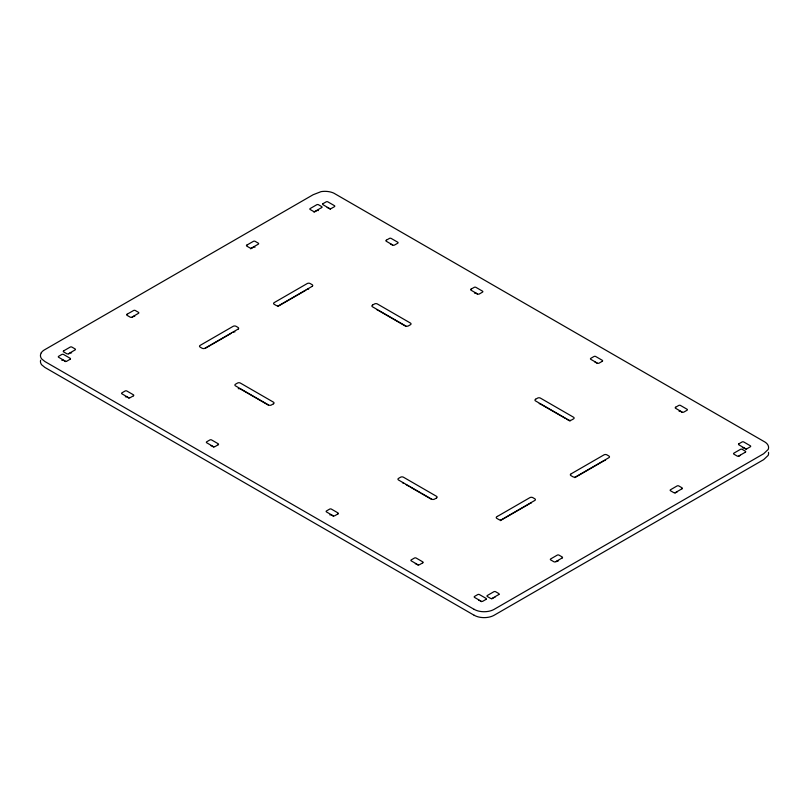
<?xml version="1.0" encoding="UTF-8"?>
<svg xmlns="http://www.w3.org/2000/svg" width="809" height="809" viewBox="0 0 809 809"><rect width="100%" height="100%" fill="white"/><g stroke="black" fill="none" stroke-linecap="round" stroke-linejoin="round"><path stroke-width="1.21" d="M321.638 207.589L315.136 211.341A1.274 0.738 0 0 1 313.376 211.371L310.11 209.48A1.274 0.738 0 0 1 310.13 208.57L316.804 204.717A1.274 0.738 0 0 1 318.544 204.758L321.658 206.568A1.274 0.738 0 0 1 321.638 207.589M68.684 353.867L70.252 352.967A1.274 0.738 0 0 1 71.627 352.886M132.069 317.28L133.637 316.38A1.274 0.738 0 0 1 134.779 316.238M250.618 248.828L253.419 247.22A1.274 0.738 0 0 1 255.007 247.18M314.003 212.241L316.804 210.623A1.274 0.738 0 0 1 318.382 210.593M205.122 348.406L210.289 345.423M211.28 344.846L231.425 333.217M277.861 306.409L305.873 290.239M602.23 361.33L599.095 363.14A1.274 0.738 0 0 1 597.335 363.11L590.833 359.358A1.274 0.738 0 0 1 590.813 358.326L593.927 356.526A1.274 0.738 0 0 1 595.667 356.486L602.341 360.339A1.274 0.738 0 0 1 602.23 361.33M500.286 520.642L504.027 518.478M504.968 517.942L529.541 503.754M574.805 477.623L604.111 460.705A2.063 1.193 0 0 1 605.567 460.422M491.71 598.882L493.854 597.649M556.137 561.689L556.895 561.244M675.04 493.035L677.052 491.872A1.274 0.738 0 0 1 677.467 491.72M738.425 456.438L740.427 455.285M377.752 310.09L377.237 309.796A2.063 1.193 0 0 0 376.529 309.584M330.476 209.278L327.807 207.741A1.274 0.738 0 0 0 327.129 207.579M392.658 245.178L391.101 244.288A1.274 0.738 0 0 0 390.423 244.126M476.026 293.313L477.431 294.122M597.335 363.352L595.667 362.392A1.274 0.738 0 0 0 595.009 362.22M680.622 411.437L682.108 412.297M743.916 447.974L746.535 449.491M378.612 310.585L406.057 326.432M565.39 418.415L540.301 403.944A2.063 1.193 0 0 0 539.219 403.681M566.33 418.961L570.072 421.125M256.291 398.159L240.404 388.987A2.063 1.193 0 0 0 238.23 388.694M257.292 398.736L268.406 405.147M406.148 484.682L409.061 486.361M410.123 486.967L420.367 492.883M421.358 493.46L431.49 499.305M65.731 361.633L63.587 360.389A1.274 0.738 0 0 0 61.828 360.369M129.025 398.17L126.882 396.936A1.274 0.738 0 0 0 125.324 396.825M213.798 447.114L211.655 445.88A1.274 0.738 0 0 0 210.785 445.658M333.429 516.193L331.427 515.03A1.274 0.738 0 0 0 329.85 514.928M416.463 564.126L416.19 563.974A1.274 0.738 0 0 0 415.31 563.752M417.181 564.54L418.202 565.127M479.757 600.672L479.484 600.511A1.274 0.738 0 0 0 478.604 600.298M480.475 601.087L481.497 601.674M474.074 609.319L44.91 361.542L41.653 358.883A14.259 8.232 0 0 1 41.269 352.795M474.074 615.224L44.91 367.448L41.653 364.788A14.259 8.232 0 0 1 40.612 360.217M474.135 615.224A14.147 8.171 0 0 0 478.756 617.014A14.259 8.232 0 0 0 486.634 617.5A14.147 8.171 0 0 0 493.925 615.376L763.656 459.643L768.135 455.427A14.279 8.242 0 0 0 768.459 452.342M494.471 597.446A1.274 0.738 0 0 1 494.946 597.436M557.229 561.052A1.274 0.738 0 0 1 558.564 560.88M402.457 482.801A2.063 1.193 0 0 1 403.479 483.135M530.057 503.461A2.063 1.193 0 0 1 531.139 503.198M307.248 289.44A2.063 1.193 0 0 1 308.684 289.096M233.134 332.236A2.063 1.193 0 0 1 234.923 331.882M474.489 293.141A1.274 0.738 0 0 1 475.864 293.222M742.359 447.761A1.274 0.738 0 0 1 743.522 447.792M679.064 411.225A1.274 0.738 0 0 1 680.44 411.336M41.269 352.795A14.147 8.171 0 0 1 44.111 350.064L313.164 194.716L321.062 191.642A14.279 8.242 0 0 1 329.041 191.693A14.157 8.171 0 0 1 333.884 193.189L765.142 442.149A14.147 8.171 0 0 1 768.459 446.437A14.279 8.242 0 0 1 768.135 449.521L763.656 453.738L493.925 609.47A14.147 8.171 0 0 1 486.634 611.594A14.259 8.232 0 0 1 478.695 611.108A14.147 8.171 0 0 1 474.135 609.319M246.907 245.066L246.755 245.157A1.274 0.738 0 0 0 246.735 246.078L249.991 247.969A1.274 0.738 0 0 0 251.751 247.938L258.263 244.187A1.274 0.738 0 0 0 258.283 243.155L255.159 241.355A1.274 0.738 0 0 0 253.419 241.315L246.907 245.066M498.85 594.514L492.185 598.367A1.274 0.738 0 0 1 490.446 598.326L487.321 596.516A1.274 0.738 0 0 1 487.342 595.495L493.854 591.733A1.274 0.738 0 0 1 495.614 591.713L498.87 593.604A1.274 0.738 0 0 1 498.85 594.514M562.235 557.917L555.571 561.77A1.274 0.738 0 0 1 553.831 561.729L550.707 559.929A1.274 0.738 0 0 1 550.727 558.898L557.229 555.146A1.274 0.738 0 0 1 558.989 555.116L562.255 557.007A1.274 0.738 0 0 1 562.235 557.917M63.759 350.813L63.577 350.914A1.274 0.738 0 0 0 63.658 351.915L66.773 353.725A1.274 0.738 0 0 0 68.553 353.705L75.065 349.953A1.274 0.738 0 0 0 75.106 348.932L71.981 347.122A1.274 0.738 0 0 0 70.252 347.061L63.759 350.813M127.134 314.216L126.962 314.317A1.274 0.738 0 0 0 127.033 315.328L130.158 317.128A1.274 0.738 0 0 0 131.938 317.118L138.44 313.356A1.274 0.738 0 0 0 138.491 312.345L135.356 310.535A1.274 0.738 0 0 0 133.637 310.474L127.134 314.216M238.19 329.051L204.879 348.285A2.063 1.193 0 0 1 202.078 348.224L200.066 347.061A2.063 1.193 0 0 1 200.106 345.403L233.134 326.33A2.063 1.193 0 0 1 235.995 326.27L238.038 327.453A2.063 1.193 0 0 1 238.19 329.051M372.544 305.084L372.423 305.155A2.063 1.193 0 0 0 372.514 306.813L405.542 325.875A2.063 1.193 0 0 0 408.414 325.896L410.426 324.733A2.063 1.193 0 0 0 410.537 323.115L377.237 303.891A2.063 1.193 0 0 0 374.466 303.982L372.544 305.084M535.609 399.231L535.497 399.302A2.063 1.193 0 0 0 535.588 400.961L568.616 420.023A2.063 1.193 0 0 0 571.498 420.043L573.51 418.89A2.063 1.193 0 0 0 573.621 417.272L540.301 398.038A2.063 1.193 0 0 0 537.53 398.129L535.609 399.231M571.296 473.74L570.8 474.034A2.063 1.193 0 0 0 570.952 475.631L572.994 476.814A2.063 1.193 0 0 0 575.856 476.754L608.884 457.682A2.063 1.193 0 0 0 608.924 456.023L606.912 454.86A2.063 1.193 0 0 0 604.111 454.8L571.296 473.74M682.027 488.767L675.353 492.61A1.274 0.738 0 0 1 673.624 492.55L670.489 490.739A1.274 0.738 0 0 1 670.54 489.728L677.052 485.966A1.274 0.738 0 0 1 678.822 485.956L681.947 487.756A1.274 0.738 0 0 1 682.027 488.767M745.402 452.17L738.738 456.023A1.274 0.738 0 0 1 737.009 455.963L733.874 454.152A1.274 0.738 0 0 1 733.925 453.131L740.427 449.379A1.274 0.738 0 0 1 742.207 449.359L745.332 451.169A1.274 0.738 0 0 1 745.402 452.17M323.064 203.635L322.943 203.706A1.274 0.738 0 0 0 322.993 204.717L329.496 208.479A1.274 0.738 0 0 0 331.275 208.489L334.4 206.689A1.274 0.738 0 0 0 334.471 205.688L327.807 201.835A1.274 0.738 0 0 0 326.219 201.825L323.064 203.635M386.358 240.182L386.237 240.253A1.274 0.738 0 0 0 386.287 241.264L392.79 245.016A1.274 0.738 0 0 0 394.57 245.036L397.694 243.236A1.274 0.738 0 0 0 397.765 242.225L391.101 238.382A1.274 0.738 0 0 0 389.513 238.362L386.358 240.182M471.121 289.116L471 289.187A1.274 0.738 0 0 0 471.05 290.209L477.563 293.96A1.274 0.738 0 0 0 479.332 293.97L482.457 292.17A1.274 0.738 0 0 0 482.538 291.169L475.864 287.316A1.274 0.738 0 0 0 474.276 287.306L471.121 289.116M337.98 513.897L334.704 515.778A1.274 0.738 0 0 1 333.126 515.768L326.452 511.915A1.274 0.738 0 0 1 326.523 510.914L329.647 509.114A1.274 0.738 0 0 1 331.427 509.124L337.929 512.876A1.274 0.738 0 0 1 337.98 513.897M422.753 562.831L419.477 564.722A1.274 0.738 0 0 1 417.889 564.702L411.215 560.859A1.274 0.738 0 0 1 411.296 559.848L414.42 558.048A1.274 0.738 0 0 1 416.19 558.068L422.702 561.82A1.274 0.738 0 0 1 422.753 562.831M486.047 599.378L482.771 601.259A1.274 0.738 0 0 1 481.183 601.249L474.509 597.396A1.274 0.738 0 0 1 474.59 596.395L477.714 594.595A1.274 0.738 0 0 1 479.484 594.605L485.997 598.357A1.274 0.738 0 0 1 486.047 599.378M312.244 286.295L278.933 305.529A2.063 1.193 0 0 1 276.162 305.438L274.12 304.265A2.063 1.193 0 0 1 274.221 302.606L307.248 283.534A2.063 1.193 0 0 1 310.12 283.514L312.132 284.677A2.063 1.193 0 0 1 312.244 286.295M497.404 516.405L496.736 516.789A2.063 1.193 0 0 0 496.847 518.407L498.86 519.57A2.063 1.193 0 0 0 501.742 519.55L534.769 500.478A2.063 1.193 0 0 0 534.86 498.819L532.828 497.646A2.063 1.193 0 0 0 530.057 497.555L497.404 516.405M273.462 403.802L271.46 404.965A2.063 1.193 0 0 1 268.649 405.026L235.358 385.802A2.063 1.193 0 0 1 235.51 384.204L237.543 383.031A2.063 1.193 0 0 1 240.404 383.082L273.432 402.144A2.063 1.193 0 0 1 273.462 403.802M436.547 497.96L434.534 499.123A2.063 1.193 0 0 1 431.733 499.183L398.422 479.949A2.063 1.193 0 0 1 398.574 478.352L400.617 477.179A2.063 1.193 0 0 1 403.479 477.229L436.506 496.301A2.063 1.193 0 0 1 436.547 497.96M70.12 359.267L66.995 361.077A1.274 0.738 0 0 1 65.256 361.117L58.592 357.265A1.274 0.738 0 0 1 58.693 356.273L61.828 354.463A1.274 0.738 0 0 1 63.587 354.484L70.09 358.245A1.274 0.738 0 0 1 70.12 359.267M133.414 395.813L130.289 397.613A1.274 0.738 0 0 1 128.55 397.654L121.886 393.811A1.274 0.738 0 0 1 121.987 392.81L125.122 391A1.274 0.738 0 0 1 126.882 391.03L133.384 394.782A1.274 0.738 0 0 1 133.414 395.813M218.177 444.758L215.052 446.558A1.274 0.738 0 0 1 213.313 446.598L206.649 442.745A1.274 0.738 0 0 1 206.75 441.754L209.895 439.944A1.274 0.738 0 0 1 211.645 439.975L218.157 443.726A1.274 0.738 0 0 1 218.177 444.758M675.697 407.2L675.576 407.271A1.274 0.738 0 0 0 675.596 408.302L682.108 412.054A1.274 0.738 0 0 0 683.858 412.084L687.003 410.274A1.274 0.738 0 0 0 687.104 409.273L680.44 405.42A1.274 0.738 0 0 0 678.7 405.471L675.697 407.2M738.991 443.747L738.87 443.817A1.274 0.738 0 0 0 738.89 444.839L745.392 448.601A1.274 0.738 0 0 0 747.152 448.621L750.297 446.811A1.274 0.738 0 0 0 750.398 445.82L743.734 441.967A1.274 0.738 0 0 0 741.995 442.007L738.991 443.747"/></g></svg>
